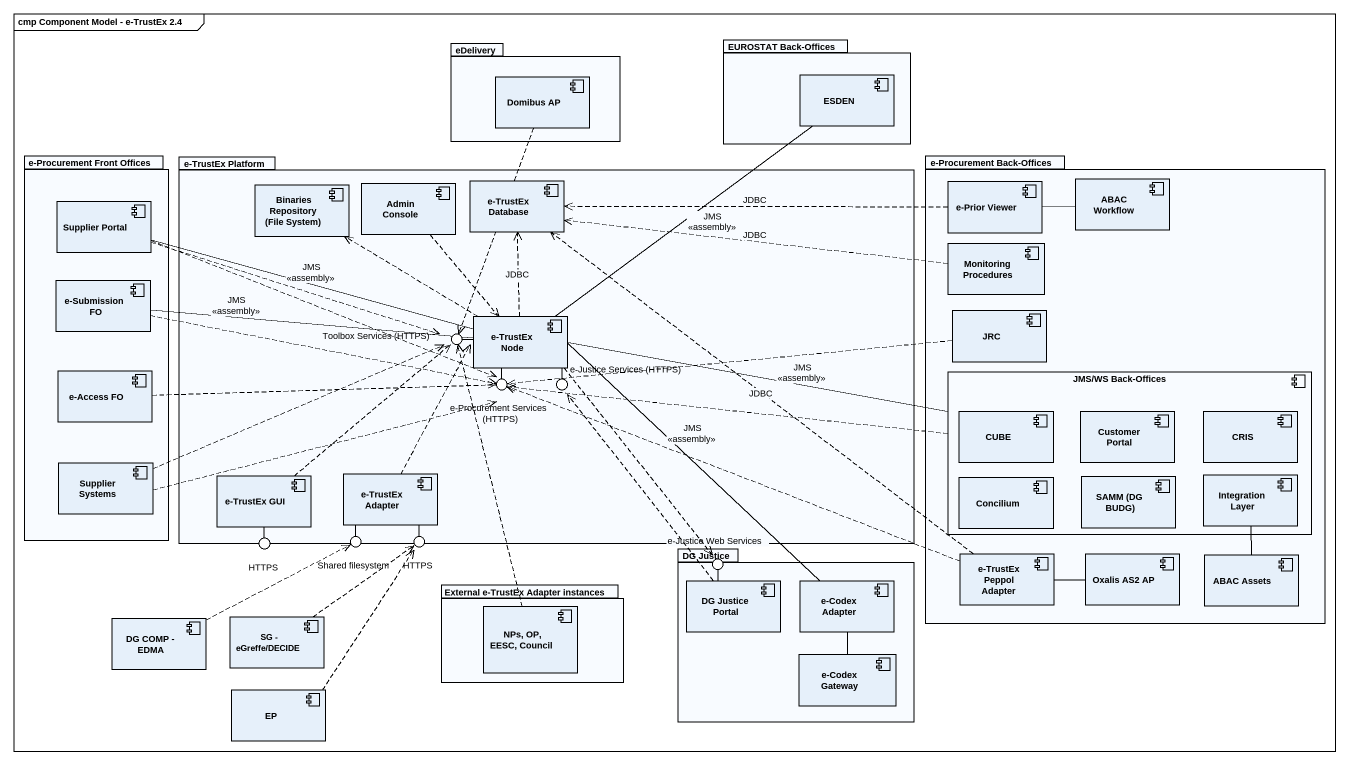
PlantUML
@startuml
mainframe cmp Component Model - e-TrustEx 2.4
package eDelivery {
  component "Domibus AP" as Domibus_AP
}
package "EUROSTAT Back-Offices" as EUROSTAT_Back_Offices {
  component ESDEN
}
package "e-Procurement Front Offices" as e_Procurement_Front_Offices {
  component "Supplier Portal" as Supplier_Portal
  component "e-Submission FO" as e_Submission_FO
  component "e-Access FO" as e_Access_FO
  component "Supplier Systems" as Supplier_Systems
}
package "e-TrustEx Platform" as e_TrustEx_Platform {
  component "Binaries Repository (File System)" as Binaries_Repository_File
  component "Admin Console" as Admin_Console
  component "e-TrustEx Database" as e_TrustEx_Database
  component "e-TrustEx Node" as e_TrustEx_Node
  component "e-TrustEx GUI" as e_TrustEx_GUI
  component "e-TrustEx Adapter" as e_TrustEx_Adapter
}
package "e-Procurement Back-Offices" as e_Procurement_Back_Offices {
  component "e-Prior Viewer" as e_Prior_Viewer
  component "ABAC Workflow" as ABAC_Workflow
  component "Monitoring Procedures" as Monitoring_Procedures
  component JRC
  component "JMS/WS Back-Offices" as JMS_WS_Back_Offices {
    component CUBE
    component "Customer Portal" as Customer_Portal
    component CRIS
    component Concilium
    component "SAMM (DG BUDG)" as SAMM_DG_BUDG
    component "Integration Layer" as Integration_Layer
  }
  component "e-TrustEx Peppol Adapter" as e_TrustEx_Peppol_Adapter
  component "Oxalis AS2 AP" as Oxalis_AS2_AP
  component "ABAC Assets" as ABAC_Assets
}
() "Toolbox Services (HTTPS)" as Toolbox_Services_HTTPS
() "e-Procurement Services (HTTPS)" as e_Procurement_Services_HTTPS
() "e-Justice Services (HTTPS)" as e_Justice_Services_HTTPS
() HTTPS
() "Shared filesystem" as Shared_filesystem
() "HTTPS" as HTTPS_2
package "DG Justice" as DG_Justice {
  component "DG Justice Portal" as DG_Justice_Portal
  component "e-Codex Adapter" as e_Codex_Adapter
  component "e-Codex Gateway" as e_Codex_Gateway
}
() "e-Justice Web Services" as e_Justice_Web_Services
package "External e-TrustEx Adapter instances" as External_e_TrustEx_Adapter {
  component "NPs, OP, EESC, Council" as NPs_OP_EESC_Council
}
component "DG COMP - EDMA" as DG_COMP_EDMA
component "SG - eGreffe/DECIDE" as SG_eGreffe_DECIDE
component EP
e_TrustEx_Node -left- Toolbox_Services_HTTPS
e_TrustEx_Node -- e_Procurement_Services_HTTPS
e_TrustEx_Node -- e_Justice_Services_HTTPS
e_TrustEx_GUI -- HTTPS
e_TrustEx_Adapter -- Shared_filesystem
e_TrustEx_Adapter -- HTTPS_2
DG_Justice_Portal -up- e_Justice_Web_Services
Domibus_AP ..> Toolbox_Services_HTTPS
Supplier_Portal .right.> Toolbox_Services_HTTPS
Supplier_Portal .right.> e_Procurement_Services_HTTPS
Admin_Console ..> e_TrustEx_Node
e_Prior_Viewer .left.> e_TrustEx_Database : JDBC
e_Prior_Viewer -right- ABAC_Workflow
Monitoring_Procedures .left.> e_TrustEx_Database : JDBC
e_Submission_FO .right.> e_Procurement_Services_HTTPS
e_TrustEx_Node -up- ESDEN : JMS\n<<assembly>>
e_TrustEx_Node -left- Supplier_Portal : JMS\n<<assembly>>
e_TrustEx_Node .up.> Binaries_Repository_File
e_TrustEx_Node .up.> e_TrustEx_Database : JDBC
e_TrustEx_Node -left- e_Submission_FO : JMS\n<<assembly>>
e_TrustEx_Node -right- JMS_WS_Back_Offices : JMS\n<<assembly>>
e_TrustEx_Node ..> e_Justice_Web_Services
e_TrustEx_Node -- e_Codex_Adapter : JMS\n<<assembly>>
JRC .left.> e_Procurement_Services_HTTPS
e_Access_FO .right.> e_Procurement_Services_HTTPS
JMS_WS_Back_Offices .left.> e_Procurement_Services_HTTPS
Supplier_Systems .right.> Toolbox_Services_HTTPS
Supplier_Systems .right.> e_Procurement_Services_HTTPS
e_TrustEx_GUI .up.> Toolbox_Services_HTTPS
e_TrustEx_Adapter .up.> Toolbox_Services_HTTPS
Integration_Layer -- ABAC_Assets
e_TrustEx_Peppol_Adapter .up.> e_TrustEx_Database : JDBC
e_TrustEx_Peppol_Adapter .left.> e_Procurement_Services_HTTPS
e_TrustEx_Peppol_Adapter -right- Oxalis_AS2_AP
DG_Justice_Portal .up.> e_Justice_Services_HTTPS
e_Codex_Adapter -- e_Codex_Gateway
DG_COMP_EDMA .right.> Shared_filesystem
SG_eGreffe_DECIDE .up.> HTTPS_2
NPs_OP_EESC_Council .up.> Toolbox_Services_HTTPS
EP .up.> HTTPS_2
@enduml
